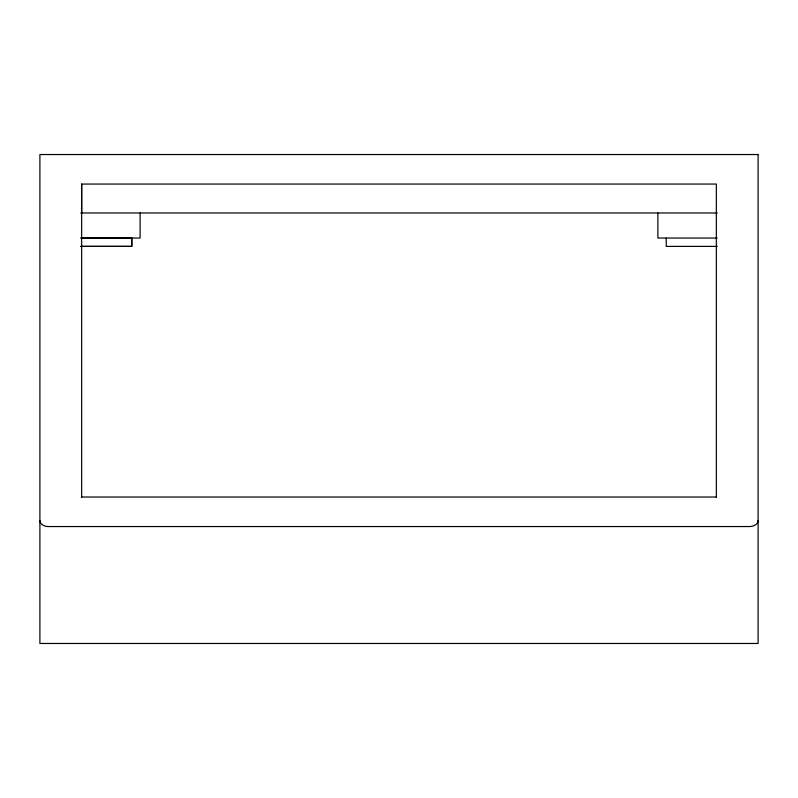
<?xml version="1.0" encoding="UTF-8"?>
<svg xmlns="http://www.w3.org/2000/svg" width="798" height="798" viewBox="0 0 798 798"><rect width="100%" height="100%" fill="white"/><g stroke="black" fill="none" stroke-linecap="round" stroke-linejoin="round"><path stroke-width="1.2" d="M81.655 212.986L81.655 184.059L716.345 184.059L716.345 497.393M131.76 238.013L131.76 246.392L80.768 246.392L131.76 246.392L131.76 238.013L80.758 238.073L140.119 238.043L140.119 212.986M80.748 212.986L717.252 212.986M717.232 238.043L657.881 238.043L657.881 212.986M717.232 246.392L666.24 246.392L666.24 238.043M81.655 497.024L716.345 497.024M81.655 184.059L81.655 497.393M39.9 520.645A8.349 5.905 0 0 0 48.249 526.55L749.751 526.55A8.349 5.905 0 0 0 758.1 520.645M758.1 154.533L39.9 154.533L39.9 643.467L758.1 643.467L758.1 154.533"/></g></svg>
